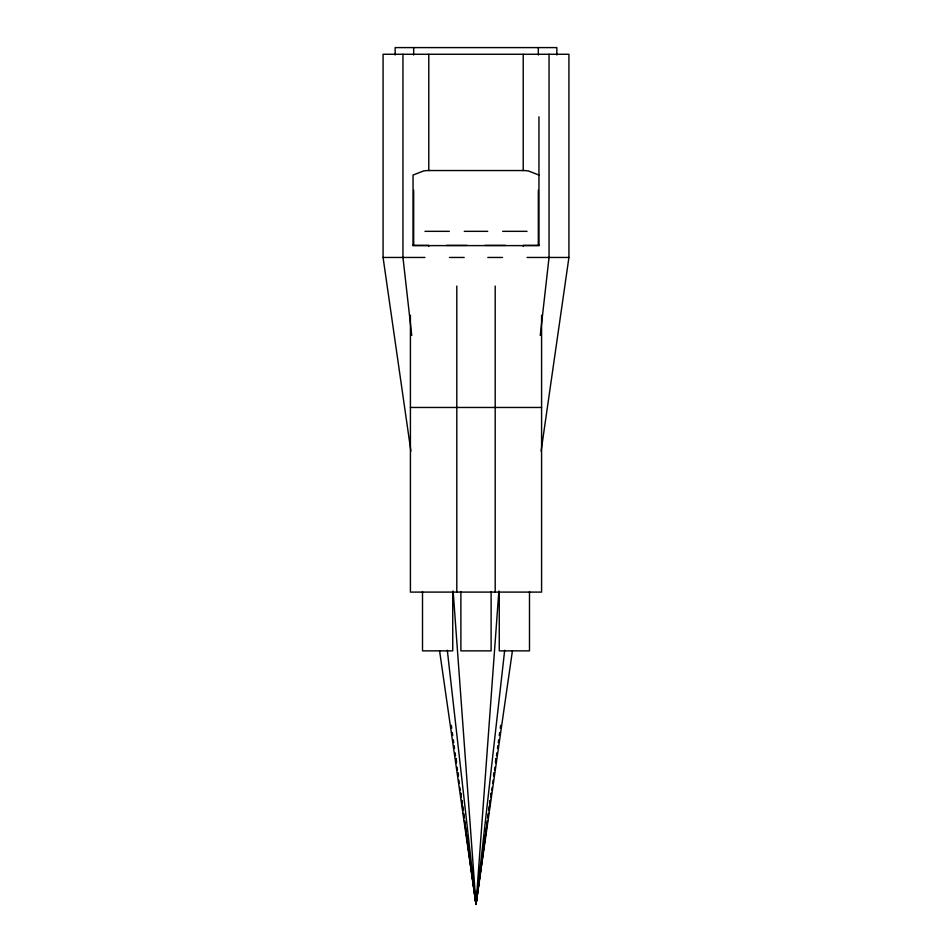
<?xml version="1.0" encoding="UTF-8"?>
<svg xmlns="http://www.w3.org/2000/svg" width="952" height="952" viewBox="0 0 952 952"><rect width="100%" height="100%" fill="white"/><g stroke="black" fill="none" stroke-linecap="round" stroke-linejoin="round"><path stroke-width="1.43" d="M541.105 451.105L568.927 257.457L568.927 54.264L383.073 54.264L383.073 257.457L410.895 451.105M498.872 591.037L476 904.4L439.55 650.609M504.691 650.24L476 904.4L464.457 820.648M540.236 335.437L549.042 257.457L549.042 54.264M486.627 826.419L476 904.4L465.373 826.419M487.019 823.528L487.412 820.648M487.805 817.756L488.4 813.424M488.792 810.533L489.387 806.201M489.78 803.321L490.173 800.43M490.756 796.098L491.149 793.206M493.517 775.88L493.909 772.988M495.48 761.433L495.873 758.554M487.543 820.648L476 904.4L447.309 650.24M487.936 817.756L488.531 813.424M488.935 810.533L490.328 800.43M490.72 797.538L491.327 793.206M491.72 790.315L492.113 787.435M492.719 783.103L493.112 780.212M493.707 775.88L494.112 772.988M494.505 770.097L494.909 767.217M495.504 762.885L496.099 758.554M496.492 755.662L496.896 752.77M497.491 748.439L497.884 745.559M498.289 742.667L498.681 739.775M499.276 735.444L499.681 732.552M500.276 728.221L500.669 725.341M512.45 650.609L476 904.4L453.128 591.037M538.951 116.81L538.951 245.604L413.049 245.604L413.049 175.049L423.331 171.039A20.527 13.709 0 0 1 428.781 170.539L523.219 170.551A20.527 13.709 0 0 1 528.669 171.039L538.951 175.049M424.973 231.336L449.356 231.336M464.267 231.336L487.733 231.336M502.644 231.336L527.027 231.336M412.561 245.378L428.781 245.378M446.488 245.378L467.146 245.378M484.854 245.378L505.512 245.378M523.219 245.378L539.439 245.378M383.073 257.457L424.913 257.457M449.439 257.457L464.195 257.457M487.805 257.457L502.561 257.457M527.087 257.457L568.927 257.457M410.419 407.468L541.581 407.468M451.331 725.341L451.724 728.221M452.319 732.552L452.724 735.444M453.319 739.775L453.711 742.667M454.116 745.559L454.509 748.439M455.104 752.77L455.508 755.662M455.901 758.554L456.496 762.885M457.091 767.217L457.495 770.097M457.888 772.988L458.293 775.88M458.888 780.212L459.28 783.103M459.887 787.435L460.28 790.315M460.673 793.206L461.28 797.538M461.672 800.43L463.065 810.533M463.469 813.424L464.064 817.756M456.127 758.554L456.52 761.433M458.09 772.988L458.483 775.88M460.851 793.206L461.244 796.098M461.827 800.43L462.22 803.321M462.612 806.201L463.207 810.533M463.6 813.424L464.195 817.756M464.588 820.648L464.981 823.528M411.764 335.437L402.958 257.457L402.958 54.264M556.837 55.037L556.837 47.6L395.163 47.6L395.163 55.037M541.581 315.279L541.581 592.096L410.419 592.096L410.419 315.279M538.332 47.6L538.332 55.037M538.332 190.352L538.332 245.378M529.49 591.525L529.49 650.859L499.264 650.859L499.264 591.525M523.219 54.264L523.219 170.551M523.219 245.604L523.219 246.342M495.195 286.064L495.195 592.096M491.113 591.525L491.113 650.859L460.887 650.859L460.887 591.525M456.805 286.064L456.805 592.096M452.735 591.525L452.735 650.859L422.51 650.859L422.51 591.525M428.781 54.264L428.781 170.551M428.781 245.604L428.781 246.342M413.668 47.6L413.668 55.037M413.668 190.352L413.668 245.378"/></g></svg>
